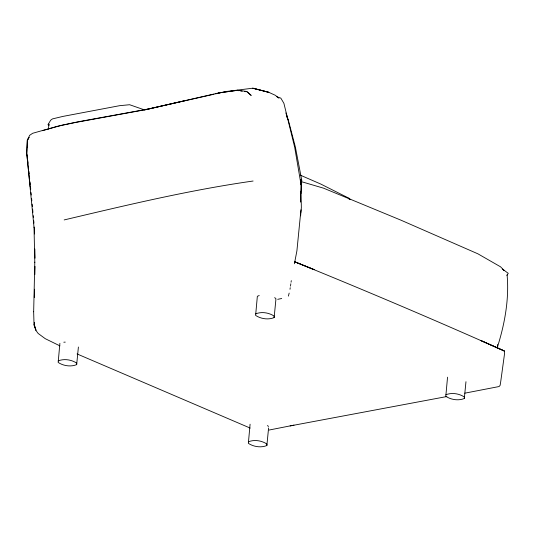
<?xml version="1.0" encoding="UTF-8"?>
<svg xmlns="http://www.w3.org/2000/svg" width="535" height="535" viewBox="0 0 535 535"><rect width="100%" height="100%" fill="white"/><g stroke="black" fill="none" stroke-linecap="round" stroke-linejoin="round"><path stroke-width="0.8" d="M59.893 343.316L58.161 362.436C63.391 365.913 70.807 367.057 76.672 364.629L78.398 347.021M76.672 364.629L76.679 363.111C71.449 359.634 64.033 358.49 58.168 360.918M250.086 424.215L248.354 443.341C253.583 446.812 261 447.955 266.865 445.528L268.59 427.926M259.214 295.521L257.348 296.29L255.616 315.416C260.846 318.887 268.262 320.03 274.127 317.603L275.853 300.001L275.859 298.483L274.622 297.674M266.865 445.528L266.871 444.01C261.642 440.532 254.225 439.389 248.36 441.816M274.127 317.603L274.134 316.085C268.904 312.607 261.488 311.464 255.623 313.891M447.541 377.188L445.802 396.315C451.038 399.792 458.455 400.936 464.313 398.501L465.965 381.702M464.313 398.501L464.327 396.983C459.09 393.513 451.674 392.369 445.815 394.797M33.665 311.745L34.795 262.137M34.314 297.513L34.508 289.221M34.849 274.569L35.042 266.43M300.757 211.84L296.905 250.855L294.417 263.768M300.663 184.608L300.851 179.686L301.352 207.928L300.369 214.696M27.338 147.627L27.552 142.624M300.951 193.65L301.814 180.536L295.38 147.045L288.519 120.836L285.857 112.938M301.105 209.78L300.616 215.819L300.563 211.713M48.444 129.029L48.932 124.053L48.886 125.504L47.976 124.688L50.698 120.168L52.45 118.91L62.916 116.409L119.586 105.689L129.624 104.726L144.544 109.929M289.997 289.281L290.231 287.71M290.472 286.138L290.826 283.784M291.067 282.212L291.301 280.641M288.392 296.109L289.167 293.106M27.659 140.123L29.539 135.402L32.655 133.282L57.64 126.253L74.76 122.629L145.393 109.715L219.076 92.849M506.866 275.425L508.25 273.338L502.599 269.145L504.151 270.616M497.028 347.824L497.65 347.469L497.624 344.754L497.49 346.894C504.766 323.815 509.293 298.931 507.093 274.823M293.962 425.138L269.045 430.053M42.292 130.7L62.053 125.157L78.478 121.712L149.385 108.792L213.967 94.234M144.791 109.882L185.645 100.48M215.592 93.872L226.158 91.505L252.781 88.201L268.831 92.341L275.344 95.304L278.929 98.213M64.18 219.925C126.748 205.126 189.363 190.092 253.088 181.024M277.685 299.332L281.711 298.503M446.845 396.542L290.117 425.927M464.795 393.178L499.061 386.544L500.138 385.327L500.82 380.94L504.545 353.709L504.244 350.947C434.962 320.05 365.084 290.378 294.805 261.836M237.774 90.268L218.273 92.97L237.774 90.268L246.729 91.445L251.209 95.444L247.07 91.833M63.819 342.206L65.25 342.126M238.169 90.676L239.994 90.589M240.596 90.99L242.215 91.204M244.642 91.518L246.26 91.726M302.456 181.974L323.595 188.186L400.962 220.179L477.895 253.817L500.573 266.825L504.11 270.456M276.836 96.755L280.835 98.139L283.891 103.302L294.711 147.379L300.53 181.632M294.778 261.836L314.205 269.647L294.431 261.628M250.173 428.074L77.08 353.949M300.229 175.126L320.773 184.053L348.853 198.177L350.438 199.642M59.947 345.891L45.261 338.688L38.166 333.459L35.959 330.449L34.039 324.912L33.645 311.437M267.36 425.599L268.597 426.402M34.026 324.618L35.952 330.222L34.367 324.845L34.294 322.371M348.853 198.177L349.255 199.408M287.128 117.272L287.843 119.539L286.486 114.918M27.252 155.09L27.586 158.333M27.833 160.774L28.087 163.208M28.415 166.459L28.582 168.084M28.917 171.327L29.164 173.768M29.412 176.202L29.666 178.636M29.993 181.887L30.248 184.328M30.174 186.835L26.763 153.532L27.325 140.177L29.091 137.355L27.338 139.923L26.75 153.237L34.026 227.368M30.495 186.762L30.729 189.243M31.043 192.553L31.284 195.034M31.598 198.345L31.832 200.826M32.147 204.136L32.381 206.617M32.622 209.098L32.936 212.408M33.25 215.719L33.404 217.37M33.718 220.681L33.959 223.162M300.396 191.256L300.657 202.009M34.354 227.301L34.501 233.976M34.835 249.002L35.042 258.184M34.013 227.074L34.808 262.431M300.396 199.394L300.429 201.855M262.143 90.555L252.781 88.201L268.831 92.341L262.143 90.555M504.244 350.947L480.985 340.588L504.244 350.947"/></g></svg>
